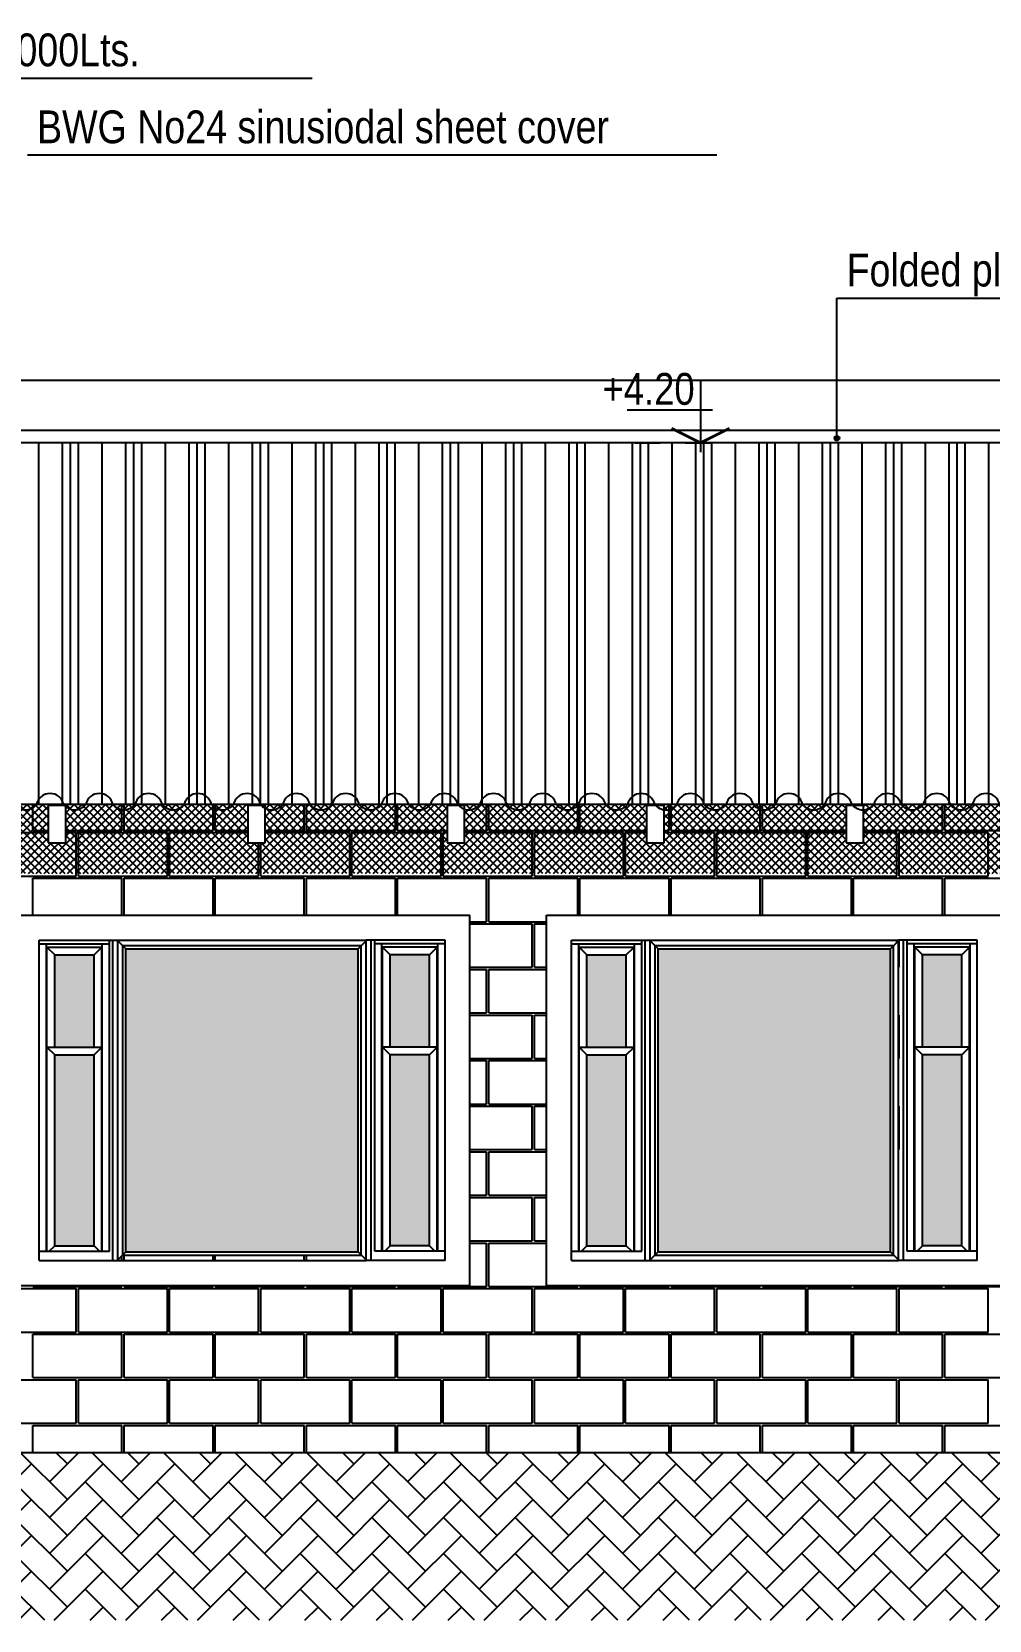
# Model space of a CAD drawing. Header units: millimetres. Extents: x 221 to 543, y -43 to 148.
# Drawn here: x 232.98 to 236.83, y 76.03 to 82.4 of the extents above; entities that cross this region are included whole.
import ezdxf

# ---------------------------------------------------------------- set-up
doc = ezdxf.new("R2010")
doc.units = ezdxf.units.MM
doc.linetypes.add('HIDDEN2', pattern=[4.7625, 3.175, -1.5875])
for name, color, linetype in [('02', 2, 'Continuous'), ('10-M-A-100', 3, 'Continuous'), ('10-NIVELES EN CORTE', 7, 'Continuous'), ('13010100', 7, 'Continuous'), ('1301050', 3, 'Continuous')]:
    doc.layers.add(name, color=color, linetype=linetype)
doc.styles.add('NARROW', font='ARIALN.TTF')

# ---------------------------------------------------------------- blocks, each defined once
blk = doc.blocks.new('NIVEL-CORTE')
at = {"color": 8}
for p, q in [((0, 0.3332), (0, -0.0499)), ((-0.0639, 0.1759), (0.3926, 0.1759))]:
    blk.add_line(p, q, dxfattribs=at)
at = {"layer": '10-M-A-100', "color": 8, "linetype": 'HIDDEN2', "ltscale": 0.03}
blk.add_line((0.3491, 0), (-0.0639, 0), dxfattribs=at)
at = {"layer": '10-NIVELES EN CORTE', "const_width": 0.015}
for points in [[(0, 0), (-0.1552, 0.0778)], [(0, 0), (0.1552, 0.0778)]]:
    blk.add_lwpolyline(points, dxfattribs=at)
at = {"layer": '10-NIVELES EN CORTE', "style": 'NARROW'}
blk.add_attdef('NIVEL', (0.0552, 0.2039), '', height=0.17, dxfattribs=at)

msp = doc.modelspace()

# ---------------------------------------------------------------- hatches: boundary and pattern name
h = msp.add_hatch()
h.set_pattern_fill('PLASTI', color=250, scale=0.04, angle=90, style=0)
h.paths.add_polyline_path([(239.4922, 80.7502), (231.8422, 80.7502), (231.8422, 80.1791), (231.6422, 80.1791), (231.6422, 80.2501), (230.507, 80.2501), (230.507, 79.3003), (239.6922, 79.3004), (239.6922, 79.5504), (239.4922, 79.5504)])
h = msp.add_hatch(color=256)
h.paths.add_polyline_path([(236.2234, 80.7655), (236.2146, 80.7691), (236.2146, 80.7596, 0.306117)])
h.paths.add_polyline_path([(236.2146, 80.7786), (236.2146, 80.7691), (236.2234, 80.7655, 0.095932), (236.2241, 80.7691, 0.414214)])
h.paths.add_polyline_path([(236.2146, 80.7786, 0.414214), (236.2051, 80.7691, 0.414214), (236.2146, 80.7596), (236.2146, 80.7691)])
h = msp.add_hatch()
h.set_pattern_fill('ANSI37', color=252, scale=0.007, angle=90, style=0)
h.paths.add_polyline_path([(239.6922, 79.3004), (239.5074, 79.3004), (239.5074, 79.1464), (239.4374, 79.1464), (239.4374, 79.3004), (238.7212, 79.3004), (238.7212, 79.1464), (238.6512, 79.1464), (238.6512, 79.3004), (237.9212, 79.3004), (237.9212, 79.1464), (237.8512, 79.1464), (237.8512, 79.3004), (237.1212, 79.3004), (237.1212, 79.1464), (237.0512, 79.1464), (237.0512, 79.3004), (236.3212, 79.3004), (236.3212, 79.1464), (236.2512, 79.1464), (236.2512, 79.3004), (235.5212, 79.3004), (235.5212, 79.1464), (235.4512, 79.1464), (235.4512, 79.3004), (234.7212, 79.3004), (234.7212, 79.1464), (234.6512, 79.1464), (234.6512, 79.3004), (233.9212, 79.3003), (233.9212, 79.1464), (233.8512, 79.1464), (233.8512, 79.3003), (233.1212, 79.3003), (233.1212, 79.1464), (233.0512, 79.1464), (233.0512, 79.3003), (232.3212, 79.3003), (232.3212, 79.1464), (232.2512, 79.1464), (232.2512, 79.3003), (231.5212, 79.3003), (231.5212, 79.1464), (231.4512, 79.1464), (231.4512, 79.3003), (230.7212, 79.3003), (230.7212, 79.1464), (230.6512, 79.1464), (230.6512, 79.3003), (229.9212, 79.3003), (229.9212, 79.1464), (229.8512, 79.1464), (229.8512, 79.3003), (229.8422, 79.3003), (229.8422, 79.0229), (239.6922, 79.0229)])
h = msp.add_hatch(color=253)
h.paths.add_polyline_path([(230.6708, 77.5054), (231.6022, 77.5054), (231.6022, 78.7214), (230.6708, 78.7214)])
h.paths.add_polyline_path([(230.3847, 78.3262), (230.5425, 78.3262), (230.5425, 78.6973), (230.3847, 78.6973)])
h.paths.add_polyline_path([(230.3847, 78.2952), (230.3847, 77.5297), (230.5425, 77.5297), (230.5425, 78.2952)])
h.paths.add_polyline_path([(231.8882, 78.2952), (231.7305, 78.2952), (231.7305, 77.5297), (231.8882, 77.5297)])
h.paths.add_polyline_path([(231.8882, 78.6973), (231.7305, 78.6973), (231.7305, 78.3262), (231.8882, 78.3262)])
h.paths.add_polyline_path([(233.0768, 78.3262), (233.2345, 78.3262), (233.2345, 78.6973), (233.0768, 78.6973)])
h.paths.add_polyline_path([(233.2345, 78.2952), (233.0768, 78.2952), (233.0768, 77.5297), (233.2345, 77.5297)])
h.paths.add_polyline_path([(233.3628, 77.5054), (234.2942, 77.5054), (234.2942, 78.7214), (233.3628, 78.7214)])
h.paths.add_polyline_path([(234.4225, 78.3262), (234.5803, 78.3262), (234.5803, 78.6973), (234.4225, 78.6973)])
h.paths.add_polyline_path([(234.5803, 78.2952), (234.4225, 78.2952), (234.4225, 77.5297), (234.5803, 77.5297)])
h.paths.add_polyline_path([(235.3696, 78.2952), (235.2119, 78.2952), (235.2119, 77.5297), (235.3696, 77.5297)])
h.paths.add_polyline_path([(235.3696, 78.6973), (235.2119, 78.6973), (235.2119, 78.3262), (235.3696, 78.3262)])
h.paths.add_polyline_path([(235.4979, 78.7214), (235.4979, 77.5054), (236.4293, 77.5054), (236.4293, 78.7214)])
h.paths.add_polyline_path([(236.5576, 78.3262), (236.7154, 78.3262), (236.7154, 78.6973), (236.5576, 78.6973)])
h.paths.add_polyline_path([(236.7154, 78.2952), (236.5576, 78.2952), (236.5576, 77.5297), (236.7154, 77.5297)])
h.paths.add_polyline_path([(239.267, 77.6562), (239.078, 77.6562), (239.078, 77.3462), (239.267, 77.3462)])
h.paths.add_polyline_path([(239.293, 77.3462), (239.482, 77.3462), (239.482, 77.6562), (239.293, 77.6562)])
h.paths.add_polyline_path([(239.508, 77.3462), (239.6922, 77.3462), (239.6922, 77.6562), (239.508, 77.6562)])
h.paths.add_polyline_path([(239.6922, 77.6822), (239.6922, 77.9922), (239.508, 77.9922), (239.508, 77.6822)])
h.paths.add_polyline_path([(239.293, 77.6822), (239.482, 77.6822), (239.482, 77.9922), (239.293, 77.9922)])
h.paths.add_polyline_path([(239.078, 77.6822), (239.267, 77.6822), (239.267, 77.9922), (239.078, 77.9922)])
h.paths.add_polyline_path([(239.267, 78.0182), (239.267, 78.3282), (239.078, 78.3282), (239.078, 78.0182)])
h.paths.add_polyline_path([(239.293, 78.0182), (239.482, 78.0182), (239.482, 78.3282), (239.293, 78.3282)])
h.paths.add_polyline_path([(239.508, 78.0182), (239.6922, 78.0182), (239.6922, 78.3282), (239.508, 78.3282)])
h.paths.add_polyline_path([(239.508, 78.3542), (239.6922, 78.3542), (239.6922, 78.6652), (239.508, 78.6652)])
h.paths.add_polyline_path([(239.293, 78.3542), (239.482, 78.3542), (239.482, 78.6652), (239.293, 78.6652)])
h.paths.add_polyline_path([(239.078, 78.3542), (239.267, 78.3542), (239.267, 78.6652), (239.078, 78.6652)])
h = msp.add_hatch()
h.set_pattern_fill('AR-HBONE', color=252, scale=0.001, style=0)
h.paths.add_polyline_path([(242.1319, 76.0281), (242.1319, 76.7002), (232.8011, 76.7002), (232.8011, 76.0281)])

# ---------------------------------------------------------------- linework, layer by layer
for p, q in [((230.9178, 82.2137), (234.1095, 82.2137)), ((232.9675, 81.905), (235.7326, 81.905)), ((236.2146, 80.7691), (236.2146, 81.3307)), ((236.2146, 81.3307), (238.8082, 81.3307))]:
    msp.add_line(p, q)
at = {"color": 253}
msp.add_line((239.4922, 81.0002), (231.8422, 81.0002), dxfattribs=at)
at = {"color": 250}
for p, q in [((239.4922, 80.8002), (231.8422, 80.8002)), ((239.4922, 80.7502), (231.8422, 80.7502))]:
    msp.add_line(p, q, dxfattribs=at)
at = {"color": 252}
for p, q in [((232.9891, 79.1956), (232.9891, 79.3003)), ((233.3463, 79.1956), (233.3463, 79.3003)), ((233.3549, 79.1956), (233.3549, 79.3003)), ((233.7121, 79.1956), (233.7121, 79.3003)), ((233.7206, 79.1956), (233.7206, 79.3003)), ((234.0778, 79.1956), (234.0778, 79.3003)), ((234.0864, 79.1956), (234.0864, 79.3003)), ((234.4436, 79.1956), (234.4436, 79.3004)), ((234.4522, 79.1956), (234.4522, 79.3004)), ((234.8093, 79.1956), (234.8093, 79.3004)), ((234.8179, 79.1956), (234.8179, 79.3004)), ((235.1751, 79.1956), (235.1751, 79.3004)), ((235.1837, 79.1956), (235.1837, 79.3004)), ((235.5409, 79.1956), (235.5409, 79.3004)), ((235.5494, 79.1956), (235.5494, 79.3004)), ((235.9066, 79.1956), (235.9066, 79.3004)), ((235.9152, 79.1956), (235.9152, 79.3004)), ((236.6381, 79.1956), (236.6381, 79.3004)), ((236.6467, 79.1956), (236.6467, 79.3004)), ((232.9891, 79.1956), (233.0512, 79.1956)), ((233.1212, 79.1956), (233.3463, 79.1956)), ((233.3549, 79.1956), (233.7121, 79.1956)), ((233.7206, 79.1956), (233.8512, 79.1956)), ((233.9212, 79.1956), (234.0778, 79.1956)), ((234.0864, 79.1956), (234.4436, 79.1956)), ((234.4522, 79.1956), (234.6512, 79.1956)), ((234.7212, 79.1956), (234.8093, 79.1956)), ((234.8179, 79.1956), (235.1751, 79.1956)), ((235.1837, 79.1956), (235.4512, 79.1956)), ((235.5212, 79.1956), (235.5409, 79.1956)), ((235.5494, 79.1956), (235.9066, 79.1956)), ((235.9152, 79.1956), (236.2512, 79.1956)), ((236.3212, 79.1956), (236.6381, 79.1956)), ((236.6467, 79.1956), (237.0039, 79.1956)), ((232.8062, 79.187), (233.0512, 79.187)), ((233.1212, 79.187), (233.1634, 79.187)), ((233.1634, 79.0127), (233.1634, 79.187)), ((233.172, 79.187), (233.5292, 79.187)), ((233.172, 79.0127), (233.172, 79.187)), ((233.5292, 79.0127), (233.5292, 79.187)), ((233.5378, 79.187), (233.8512, 79.187)), ((233.5378, 79.0127), (233.5378, 79.187)), ((233.8949, 79.0127), (233.8949, 79.1464)), ((233.9035, 79.0127), (233.9035, 79.1464)), ((233.9212, 79.187), (234.2607, 79.187)), ((234.2607, 79.0127), (234.2607, 79.187)), ((234.2693, 79.187), (234.6265, 79.187)), ((234.2693, 79.0127), (234.2693, 79.187)), ((234.6265, 79.0127), (234.6265, 79.187)), ((234.635, 79.187), (234.6512, 79.187)), ((234.635, 79.0127), (234.635, 79.187)), ((234.7212, 79.187), (234.9922, 79.187)), ((234.9922, 79.0127), (234.9922, 79.187)), ((235.0008, 79.187), (235.358, 79.187)), ((235.0008, 79.0127), (235.0008, 79.187)), ((235.358, 79.0127), (235.358, 79.187)), ((235.3666, 79.187), (235.4512, 79.187)), ((235.3666, 79.0127), (235.3666, 79.187)), ((235.5212, 79.187), (235.7237, 79.187)), ((235.7237, 79.0127), (235.7237, 79.187)), ((235.7323, 79.187), (236.0895, 79.187)), ((235.7323, 79.0127), (235.7323, 79.187)), ((236.0895, 79.0127), (236.0895, 79.187)), ((236.0981, 79.187), (236.2512, 79.187)), ((236.0981, 79.0127), (236.0981, 79.187)), ((236.3212, 79.187), (236.4553, 79.187)), ((236.4553, 79.0127), (236.4553, 79.187)), ((236.4638, 79.187), (236.821, 79.187)), ((236.4638, 79.0127), (236.4638, 79.187)), ((236.821, 79.0127), (236.821, 79.187)), ((232.8062, 79.0127), (233.1634, 79.0127)), ((232.9891, 79.0042), (233.3463, 79.0042)), ((232.9891, 78.8557), (232.9891, 79.0042)), ((233.172, 79.0127), (233.5292, 79.0127)), ((233.3463, 78.8557), (233.3463, 79.0042)), ((233.3549, 79.0042), (233.7121, 79.0042)), ((233.3549, 78.8557), (233.3549, 79.0042)), ((233.5378, 79.0127), (233.8949, 79.0127)), ((233.7121, 78.8557), (233.7121, 79.0042)), ((233.7206, 79.0042), (234.0778, 79.0042)), ((233.7206, 78.8557), (233.7206, 79.0042)), ((233.9035, 79.0127), (234.2607, 79.0127)), ((234.0778, 78.8557), (234.0778, 79.0042)), ((234.0864, 79.0042), (234.4436, 79.0042)), ((234.0864, 78.8557), (234.0864, 79.0042)), ((234.2693, 79.0127), (234.6265, 79.0127)), ((234.4436, 78.8557), (234.4436, 79.0042)), ((234.4522, 79.0042), (234.8093, 79.0042)), ((234.4522, 78.8557), (234.4522, 79.0042)), ((234.635, 79.0127), (234.9922, 79.0127)), ((234.8093, 78.8299), (234.8093, 79.0042)), ((234.8179, 79.0042), (235.1751, 79.0042)), ((234.8179, 78.8299), (234.8179, 79.0042)), ((235.0008, 79.0127), (235.358, 79.0127)), ((235.1751, 78.8557), (235.1751, 79.0042)), ((235.1837, 79.0042), (235.5409, 79.0042)), ((235.1837, 78.8557), (235.1837, 79.0042)), ((235.3666, 79.0127), (235.7237, 79.0127)), ((235.5409, 78.8557), (235.5409, 79.0042)), ((235.5494, 79.0042), (235.9066, 79.0042)), ((235.5494, 78.8557), (235.5494, 79.0042)), ((235.7323, 79.0127), (236.0895, 79.0127)), ((235.9066, 78.8557), (235.9066, 79.0042)), ((235.9152, 79.0042), (236.2724, 79.0042)), ((235.9152, 78.8557), (235.9152, 79.0042)), ((236.0981, 79.0127), (236.4553, 79.0127)), ((236.2724, 78.8557), (236.2724, 79.0042)), ((236.281, 79.0042), (236.6381, 79.0042)), ((236.281, 78.8557), (236.281, 79.0042)), ((236.4638, 79.0127), (236.821, 79.0127)), ((236.6381, 78.8557), (236.6381, 79.0042)), ((236.6467, 79.0042), (237.0039, 79.0042)), ((236.6467, 78.8557), (236.6467, 79.0042)), ((234.7424, 78.8299), (234.8093, 78.8299)), ((234.7424, 78.8213), (234.9922, 78.8213)), ((234.8179, 78.8299), (235.0498, 78.8299)), ((234.9922, 78.647), (234.9922, 78.8213)), ((235.0008, 78.8213), (235.0498, 78.8213)), ((235.0008, 78.647), (235.0008, 78.8213)), ((236.4553, 78.7473), (236.4553, 78.7557)), ((236.4638, 78.647), (236.4638, 78.7557)), ((234.7424, 78.647), (234.9922, 78.647)), ((234.7424, 78.6384), (234.8093, 78.6384)), ((234.8093, 78.4641), (234.8093, 78.6384)), ((234.8179, 78.6384), (235.0498, 78.6384)), ((234.8179, 78.4641), (234.8179, 78.6384)), ((235.0008, 78.647), (235.0498, 78.647)), ((234.7424, 78.4641), (234.8093, 78.4641)), ((234.7424, 78.4555), (234.9922, 78.4555)), ((234.8179, 78.4641), (235.0498, 78.4641)), ((234.9922, 78.2812), (234.9922, 78.4555)), ((235.0008, 78.4555), (235.0498, 78.4555)), ((235.0008, 78.2812), (235.0008, 78.4555)), ((236.4638, 78.2812), (236.4638, 78.4555)), ((234.7424, 78.2812), (234.9922, 78.2812)), ((234.7424, 78.2726), (234.8093, 78.2726)), ((234.8093, 78.0983), (234.8093, 78.2726)), ((234.8179, 78.2726), (235.0498, 78.2726)), ((234.8179, 78.0983), (234.8179, 78.2726)), ((235.0008, 78.2812), (235.0498, 78.2812)), ((234.7424, 78.0983), (234.8093, 78.0983)), ((234.7424, 78.0898), (234.9922, 78.0898)), ((234.8179, 78.0983), (235.0498, 78.0983)), ((234.9922, 77.9155), (234.9922, 78.0898)), ((235.0008, 78.0898), (235.0498, 78.0898)), ((235.0008, 77.9155), (235.0008, 78.0898)), ((236.4638, 77.9155), (236.4638, 78.0898)), ((234.7424, 77.9155), (234.9922, 77.9155)), ((234.7424, 77.9069), (234.8093, 77.9069)), ((234.8093, 77.7326), (234.8093, 77.9069)), ((234.8179, 77.9069), (235.0498, 77.9069)), ((234.8179, 77.7326), (234.8179, 77.9069)), ((235.0008, 77.9155), (235.0498, 77.9155)), ((234.7424, 77.7326), (234.8093, 77.7326)), ((234.8179, 77.7326), (235.0498, 77.7326)), ((234.7424, 77.724), (234.9922, 77.724)), ((234.9922, 77.5497), (234.9922, 77.724)), ((235.0008, 77.724), (235.0498, 77.724)), ((235.0008, 77.5497), (235.0008, 77.724)), ((234.7424, 77.5497), (234.9922, 77.5497)), ((234.7424, 77.5411), (234.8093, 77.5411)), ((234.8093, 77.3668), (234.8093, 77.5411)), ((234.8179, 77.5411), (235.0498, 77.5411)), ((234.8179, 77.3668), (234.8179, 77.5411)), ((235.0008, 77.5497), (235.0498, 77.5497)), ((233.3463, 77.4711), (233.3463, 77.4889)), ((233.3549, 77.4711), (233.3549, 77.4929)), ((233.7121, 77.4711), (233.7121, 77.4929)), ((233.7206, 77.4711), (233.7206, 77.4929)), ((234.0778, 77.4711), (234.0778, 77.4929)), ((234.0864, 77.4711), (234.0864, 77.4929)), ((232.8062, 77.3582), (233.1634, 77.3582)), ((232.9891, 77.3668), (232.9891, 77.3711)), ((232.9891, 77.3668), (233.3463, 77.3668)), ((233.1634, 77.1839), (233.1634, 77.3582)), ((233.172, 77.3582), (233.5292, 77.3582)), ((233.172, 77.1839), (233.172, 77.3582)), ((233.3463, 77.3668), (233.3463, 77.3711)), ((233.3549, 77.3668), (233.3549, 77.3711)), ((233.3549, 77.3668), (233.7121, 77.3668)), ((233.5292, 77.1839), (233.5292, 77.3582)), ((233.5378, 77.3582), (233.8949, 77.3582)), ((233.5378, 77.1839), (233.5378, 77.3582)), ((233.7121, 77.3668), (233.7121, 77.3711)), ((233.7206, 77.3668), (233.7206, 77.3711)), ((233.7206, 77.3668), (234.0778, 77.3668)), ((233.8949, 77.1839), (233.8949, 77.3582)), ((233.9035, 77.3582), (234.2607, 77.3582)), ((233.9035, 77.1839), (233.9035, 77.3582)), ((234.0778, 77.3668), (234.0778, 77.3711)), ((234.0864, 77.3668), (234.0864, 77.3711)), ((234.0864, 77.3668), (234.4436, 77.3668)), ((234.2607, 77.1839), (234.2607, 77.3582)), ((234.2693, 77.3582), (234.6265, 77.3582)), ((234.2693, 77.1839), (234.2693, 77.3582)), ((234.4436, 77.3668), (234.4436, 77.3711)), ((234.4522, 77.3668), (234.4522, 77.3711)), ((234.4522, 77.3668), (234.8093, 77.3668)), ((234.6265, 77.1839), (234.6265, 77.3582)), ((234.635, 77.3582), (234.9922, 77.3582)), ((234.635, 77.1839), (234.635, 77.3582)), ((234.8179, 77.3668), (235.1751, 77.3668)), ((234.9922, 77.1839), (234.9922, 77.3582)), ((235.0008, 77.3582), (235.358, 77.3582)), ((235.0008, 77.1839), (235.0008, 77.3582)), ((235.1751, 77.3668), (235.1751, 77.3711)), ((235.1837, 77.3668), (235.1837, 77.3711)), ((235.1837, 77.3668), (235.5409, 77.3668)), ((235.358, 77.1839), (235.358, 77.3582)), ((235.3666, 77.3582), (235.7237, 77.3582)), ((235.3666, 77.1839), (235.3666, 77.3582)), ((235.5409, 77.3668), (235.5409, 77.3711)), ((235.5494, 77.3668), (235.5494, 77.3711)), ((235.5494, 77.3668), (235.9066, 77.3668)), ((235.7237, 77.1839), (235.7237, 77.3582)), ((235.7323, 77.3582), (236.0895, 77.3582)), ((235.7323, 77.1839), (235.7323, 77.3582)), ((235.9066, 77.3668), (235.9066, 77.3711)), ((235.9152, 77.3668), (235.9152, 77.3711)), ((235.9152, 77.3668), (236.2724, 77.3668)), ((236.0895, 77.1839), (236.0895, 77.3582)), ((236.0981, 77.3582), (236.4553, 77.3582)), ((236.0981, 77.1839), (236.0981, 77.3582)), ((236.2724, 77.3668), (236.2724, 77.3711)), ((236.281, 77.3668), (236.281, 77.3711)), ((236.281, 77.3668), (236.6381, 77.3668)), ((236.4553, 77.1839), (236.4553, 77.3582)), ((236.4638, 77.3582), (236.821, 77.3582)), ((236.4638, 77.1839), (236.4638, 77.3582)), ((236.6381, 77.3668), (236.6381, 77.3711)), ((236.6467, 77.3668), (236.6467, 77.3711)), ((236.6467, 77.3668), (237.0039, 77.3668)), ((236.821, 77.1839), (236.821, 77.3582)), ((232.8062, 77.1839), (233.1634, 77.1839)), ((232.9891, 77.1754), (233.3463, 77.1754)), ((232.9891, 77.0011), (232.9891, 77.1754)), ((233.172, 77.1839), (233.5292, 77.1839)), ((233.3463, 77.0011), (233.3463, 77.1754)), ((233.3549, 77.1754), (233.7121, 77.1754)), ((233.3549, 77.0011), (233.3549, 77.1754)), ((233.5378, 77.1839), (233.8949, 77.1839)), ((233.7121, 77.0011), (233.7121, 77.1754)), ((233.7206, 77.1754), (234.0778, 77.1754)), ((233.7206, 77.0011), (233.7206, 77.1754)), ((233.9035, 77.1839), (234.2607, 77.1839)), ((234.0778, 77.0011), (234.0778, 77.1754)), ((234.0864, 77.1754), (234.4436, 77.1754)), ((234.0864, 77.0011), (234.0864, 77.1754)), ((234.2693, 77.1839), (234.6265, 77.1839)), ((234.4436, 77.0011), (234.4436, 77.1754)), ((234.4522, 77.1754), (234.8093, 77.1754)), ((234.4522, 77.0011), (234.4522, 77.1754)), ((234.635, 77.1839), (234.9922, 77.1839)), ((234.8093, 77.0011), (234.8093, 77.1754)), ((234.8179, 77.1754), (235.1751, 77.1754)), ((234.8179, 77.0011), (234.8179, 77.1754)), ((235.0008, 77.1839), (235.358, 77.1839)), ((235.1751, 77.0011), (235.1751, 77.1754)), ((235.1837, 77.1754), (235.5409, 77.1754)), ((235.1837, 77.0011), (235.1837, 77.1754)), ((235.3666, 77.1839), (235.7237, 77.1839)), ((235.5409, 77.0011), (235.5409, 77.1754)), ((235.5494, 77.1754), (235.9066, 77.1754)), ((235.5494, 77.0011), (235.5494, 77.1754)), ((235.7323, 77.1839), (236.0895, 77.1839)), ((235.9066, 77.0011), (235.9066, 77.1754)), ((235.9152, 77.1754), (236.2724, 77.1754)), ((235.9152, 77.0011), (235.9152, 77.1754)), ((236.0981, 77.1839), (236.4553, 77.1839)), ((236.2724, 77.0011), (236.2724, 77.1754)), ((236.281, 77.1754), (236.6381, 77.1754)), ((236.281, 77.0011), (236.281, 77.1754)), ((236.4638, 77.1839), (236.821, 77.1839)), ((236.6381, 77.0011), (236.6381, 77.1754)), ((236.6467, 77.1754), (237.0039, 77.1754)), ((236.6467, 77.0011), (236.6467, 77.1754)), ((232.8062, 76.9925), (233.1634, 76.9925)), ((232.9891, 77.0011), (233.3463, 77.0011)), ((233.1634, 76.8182), (233.1634, 76.9925)), ((233.172, 76.9925), (233.5292, 76.9925)), ((233.172, 76.8182), (233.172, 76.9925)), ((233.3549, 77.0011), (233.7121, 77.0011)), ((233.5292, 76.8182), (233.5292, 76.9925)), ((233.5378, 76.9925), (233.8949, 76.9925)), ((233.5378, 76.8182), (233.5378, 76.9925)), ((233.7206, 77.0011), (234.0778, 77.0011)), ((233.8949, 76.8182), (233.8949, 76.9925)), ((233.9035, 76.9925), (234.2607, 76.9925)), ((233.9035, 76.8182), (233.9035, 76.9925)), ((234.0864, 77.0011), (234.4436, 77.0011)), ((234.2607, 76.8182), (234.2607, 76.9925)), ((234.2693, 76.9925), (234.6265, 76.9925)), ((234.2693, 76.8182), (234.2693, 76.9925)), ((234.4522, 77.0011), (234.8093, 77.0011)), ((234.6265, 76.8182), (234.6265, 76.9925)), ((234.635, 76.9925), (234.9922, 76.9925)), ((234.635, 76.8182), (234.635, 76.9925)), ((234.8179, 77.0011), (235.1751, 77.0011)), ((234.9922, 76.8182), (234.9922, 76.9925)), ((235.0008, 76.9925), (235.358, 76.9925)), ((235.0008, 76.8182), (235.0008, 76.9925)), ((235.1837, 77.0011), (235.5409, 77.0011)), ((235.358, 76.8182), (235.358, 76.9925)), ((235.3666, 76.9925), (235.7237, 76.9925)), ((235.3666, 76.8182), (235.3666, 76.9925)), ((235.5494, 77.0011), (235.9066, 77.0011)), ((235.7237, 76.8182), (235.7237, 76.9925)), ((235.7323, 76.9925), (236.0895, 76.9925)), ((235.7323, 76.8182), (235.7323, 76.9925)), ((235.9152, 77.0011), (236.2724, 77.0011)), ((236.0895, 76.8182), (236.0895, 76.9925)), ((236.0981, 76.9925), (236.4553, 76.9925)), ((236.0981, 76.8182), (236.0981, 76.9925)), ((236.281, 77.0011), (236.6381, 77.0011)), ((236.4553, 76.8182), (236.4553, 76.9925)), ((236.4638, 76.9925), (236.821, 76.9925)), ((236.4638, 76.8182), (236.4638, 76.9925)), ((236.6467, 77.0011), (237.0039, 77.0011)), ((236.821, 76.8182), (236.821, 76.9925)), ((232.8062, 76.8182), (233.1634, 76.8182)), ((232.9891, 76.8096), (233.3463, 76.8096)), ((232.9891, 76.7002), (232.9891, 76.8096)), ((233.172, 76.8182), (233.5292, 76.8182)), ((233.3463, 76.7002), (233.3463, 76.8096)), ((233.3549, 76.8096), (233.7121, 76.8096)), ((233.3549, 76.7002), (233.3549, 76.8096)), ((233.5378, 76.8182), (233.8949, 76.8182)), ((233.7121, 76.7002), (233.7121, 76.8096)), ((233.7206, 76.8096), (234.0778, 76.8096)), ((233.7206, 76.7002), (233.7206, 76.8096)), ((233.9035, 76.8182), (234.2607, 76.8182)), ((234.0778, 76.7002), (234.0778, 76.8096)), ((234.0864, 76.8096), (234.4436, 76.8096)), ((234.0864, 76.7002), (234.0864, 76.8096)), ((234.2693, 76.8182), (234.6265, 76.8182)), ((234.4436, 76.7002), (234.4436, 76.8096)), ((234.4522, 76.8096), (234.8093, 76.8096)), ((234.4522, 76.7002), (234.4522, 76.8096)), ((234.635, 76.8182), (234.9922, 76.8182)), ((234.8093, 76.7002), (234.8093, 76.8096)), ((234.8179, 76.8096), (235.1751, 76.8096)), ((234.8179, 76.7002), (234.8179, 76.8096)), ((235.0008, 76.8182), (235.358, 76.8182)), ((235.1751, 76.7002), (235.1751, 76.8096)), ((235.1837, 76.8096), (235.5409, 76.8096)), ((235.1837, 76.7002), (235.1837, 76.8096)), ((235.3666, 76.8182), (235.7237, 76.8182)), ((235.5409, 76.7002), (235.5409, 76.8096)), ((235.5494, 76.8096), (235.9066, 76.8096)), ((235.5494, 76.7002), (235.5494, 76.8096)), ((235.7323, 76.8182), (236.0895, 76.8182)), ((235.9066, 76.7002), (235.9066, 76.8096)), ((235.9152, 76.8096), (236.2724, 76.8096)), ((235.9152, 76.7002), (235.9152, 76.8096)), ((236.0981, 76.8182), (236.4553, 76.8182)), ((236.2724, 76.7002), (236.2724, 76.8096)), ((236.281, 76.8096), (236.6381, 76.8096)), ((236.281, 76.7002), (236.281, 76.8096)), ((236.4638, 76.8182), (236.821, 76.8182)), ((236.6381, 76.7002), (236.6381, 76.8096)), ((236.6467, 76.8096), (237.0039, 76.8096)), ((236.6467, 76.7002), (236.6467, 76.8096))]:
    msp.add_line(p, q, dxfattribs=at)
at = {"color": 2}
for p, q in [((233.1212, 79.2964), (233.0512, 79.2964)), ((233.0512, 79.2964), (233.0512, 79.1464)), ((233.1212, 79.1464), (233.1212, 79.2964)), ((233.9212, 79.2964), (233.8512, 79.2964)), ((233.8512, 79.2964), (233.8512, 79.1464)), ((233.9212, 79.1464), (233.9212, 79.2964)), ((234.7212, 79.2964), (234.6512, 79.2964)), ((234.6512, 79.2964), (234.6512, 79.1464)), ((234.7212, 79.1464), (234.7212, 79.2964)), ((235.5212, 79.2964), (235.4512, 79.2964)), ((235.4512, 79.2964), (235.4512, 79.1464)), ((235.5212, 79.1464), (235.5212, 79.2964)), ((236.3212, 79.2964), (236.2512, 79.2964)), ((236.2512, 79.2964), (236.2512, 79.1464)), ((236.3212, 79.1464), (236.3212, 79.2964)), ((233.0512, 79.1464), (233.1212, 79.1464)), ((233.8512, 79.1464), (233.9212, 79.1464)), ((234.6512, 79.1464), (234.7212, 79.1464)), ((235.4512, 79.1464), (235.5212, 79.1464)), ((236.2512, 79.1464), (236.3212, 79.1464))]:
    msp.add_line(p, q, dxfattribs=at)
at = {"color": 6}
msp.add_line((250.7902, 76.7002), (229.8422, 76.7002), dxfattribs=at)
msp.add_circle((236.2146, 80.7691), 0.00949)
for centre, start, end in [((233.0582, 79.2879), 12.80427, 167.19573), ((233.2558, 79.2879), 12.80427, 167.19573), ((233.4534, 79.2879), 12.80427, 167.19573), ((233.651, 79.2879), 12.80427, 167.19573), ((233.8486, 79.2879), 12.80427, 167.19573), ((234.0462, 79.2879), 12.80427, 167.19573), ((234.2438, 79.2879), 12.80427, 167.19573), ((234.4414, 79.2879), 12.80427, 167.19573), ((234.639, 79.2879), 12.80427, 167.19573), ((234.8366, 79.2879), 12.80427, 167.19573), ((235.0341, 79.2879), 12.80427, 167.19573), ((235.2317, 79.2879), 12.80427, 167.19573), ((235.4293, 79.2879), 12.80427, 167.19573), ((235.6269, 79.2879), 12.80427, 167.19573), ((235.8245, 79.2879), 12.80427, 167.19573), ((236.0221, 79.2879), 12.80427, 167.19573), ((236.2197, 79.2879), 12.80427, 167.19573), ((236.4173, 79.2879), 12.80427, 167.19573), ((236.6149, 79.2879), 12.80427, 167.19573), ((236.8125, 79.2879), 12.80427, 167.19573), ((232.9594, 79.3347), 217.87876, 322.12124), ((233.157, 79.3347), 217.87876, 322.12124), ((233.3546, 79.3347), 217.87876, 322.12124), ((233.5522, 79.3347), 217.87876, 322.12124), ((233.7498, 79.3347), 217.87876, 322.12124), ((233.9474, 79.3347), 217.87876, 322.12124), ((234.145, 79.3347), 217.87876, 322.12124), ((234.3426, 79.3347), 217.87876, 322.12124), ((234.5402, 79.3347), 217.87876, 322.12124), ((234.7378, 79.3347), 217.87876, 322.12124), ((234.9353, 79.3347), 217.87876, 322.12124), ((235.1329, 79.3347), 217.87876, 322.12124), ((235.3305, 79.3347), 217.87876, 322.12124), ((235.5281, 79.3347), 217.87876, 322.12124), ((235.7257, 79.3347), 217.87876, 322.12124), ((235.9233, 79.3347), 217.87876, 322.12124), ((236.1209, 79.3347), 217.87876, 322.12124), ((236.3185, 79.3347), 217.87876, 322.12124), ((236.5161, 79.3347), 217.87876, 322.12124), ((236.7137, 79.3347), 217.87876, 322.12124)]:
    msp.add_arc(centre, 0.056, start, end)
at = {"layer": '02'}
msp.add_line((239.7919, 79.3004), (229.8422, 79.3003), dxfattribs=at)
at = {"layer": '13010100'}
for p, q in [((232.9147, 78.8557), (234.7424, 78.8557)), ((234.7424, 77.3711), (234.7424, 78.8557)), ((235.0498, 77.3711), (235.0498, 78.8557)), ((235.0498, 78.8557), (236.8775, 78.8557)), ((233.0147, 77.4711), (233.0147, 78.7557)), ((233.0147, 78.7557), (233.2966, 78.7557)), ((233.2966, 77.5081), (233.2966, 78.7557)), ((233.2966, 78.7557), (233.3305, 78.7557)), ((233.3285, 78.7557), (234.3265, 78.7557)), ((233.3305, 77.4731), (233.3305, 78.7557)), ((234.3605, 78.7557), (234.3265, 78.7557)), ((234.3265, 77.4731), (234.3265, 78.7557)), ((234.3605, 77.5081), (234.3605, 78.7557)), ((234.6424, 78.7557), (234.3605, 78.7557)), ((234.6424, 77.4711), (234.6424, 78.7557)), ((235.1498, 77.4711), (235.1498, 78.7557)), ((235.1498, 78.7557), (235.4317, 78.7557)), ((235.4317, 77.5081), (235.4317, 78.7557)), ((235.4317, 78.7557), (235.4656, 78.7557)), ((235.4636, 78.7557), (236.4616, 78.7557)), ((235.4656, 77.4731), (235.4656, 78.7557)), ((236.4956, 78.7557), (236.4616, 78.7557)), ((236.4616, 77.4731), (236.4616, 78.7557)), ((236.4956, 77.5081), (236.4956, 78.7557)), ((236.7775, 78.7557), (236.4956, 78.7557)), ((236.7775, 77.4711), (236.7775, 78.7557)), ((233.0147, 78.7412), (233.2966, 78.7412)), ((233.0436, 77.5081), (233.0436, 78.7412)), ((233.0457, 77.5081), (233.0457, 78.7283)), ((233.0457, 78.7283), (233.2656, 78.7283)), ((233.0768, 78.6973), (233.2345, 78.6973)), ((233.0768, 78.3262), (233.0768, 78.6973)), ((233.2345, 78.3262), (233.2345, 78.6973)), ((233.2656, 77.5081), (233.2656, 78.7283)), ((233.2678, 77.5081), (233.2678, 78.7412)), ((233.3503, 77.4929), (233.3503, 78.7339)), ((233.3503, 78.7339), (234.3067, 78.7339)), ((233.3628, 77.5054), (233.3628, 78.7214)), ((233.3628, 78.7214), (234.2942, 78.7214)), ((234.2942, 77.5054), (234.2942, 78.7214)), ((234.3067, 77.4929), (234.3067, 78.7339)), ((234.6424, 78.7412), (234.3605, 78.7412)), ((234.3893, 77.5081), (234.3893, 78.7412)), ((234.3915, 77.5081), (234.3915, 78.7283)), ((234.6114, 78.7283), (234.3915, 78.7283)), ((234.4225, 78.3262), (234.4225, 78.6973)), ((234.5803, 78.6973), (234.4225, 78.6973)), ((234.5803, 78.3262), (234.5803, 78.6973)), ((234.6114, 77.5081), (234.6114, 78.7283)), ((234.6135, 77.5081), (234.6135, 78.7412)), ((235.1498, 78.7412), (235.4317, 78.7412)), ((235.1787, 77.5081), (235.1787, 78.7412)), ((235.1808, 77.5081), (235.1808, 78.7283)), ((235.1808, 78.7283), (235.4007, 78.7283)), ((235.2119, 78.6973), (235.3696, 78.6973)), ((235.2119, 78.3262), (235.2119, 78.6973)), ((235.3696, 78.3262), (235.3696, 78.6973)), ((235.4007, 77.5081), (235.4007, 78.7283)), ((235.4028, 77.5081), (235.4028, 78.7412)), ((235.4854, 77.4929), (235.4854, 78.7339)), ((235.4854, 78.7339), (236.4418, 78.7339)), ((235.4979, 77.5054), (235.4979, 78.7214)), ((235.4979, 78.7214), (236.4293, 78.7214)), ((236.4293, 77.5054), (236.4293, 78.7214)), ((236.4418, 77.4929), (236.4418, 78.7339)), ((236.7775, 78.7412), (236.4956, 78.7412)), ((236.5244, 77.5081), (236.5244, 78.7412)), ((236.5266, 77.5081), (236.5266, 78.7283)), ((236.7465, 78.7283), (236.5266, 78.7283)), ((236.5576, 78.3262), (236.5576, 78.6973)), ((236.7154, 78.6973), (236.5576, 78.6973)), ((236.7154, 78.3262), (236.7154, 78.6973)), ((236.7465, 77.5081), (236.7465, 78.7283)), ((236.7486, 77.5081), (236.7486, 78.7412)), ((233.0457, 78.3262), (233.2656, 78.3262)), ((234.6114, 78.3262), (234.3915, 78.3262)), ((235.1808, 78.3262), (235.4007, 78.3262)), ((236.7465, 78.3262), (236.5266, 78.3262)), ((233.0768, 77.5297), (233.0768, 78.2952)), ((233.0768, 78.2952), (233.2345, 78.2952)), ((233.2345, 77.5297), (233.2345, 78.2952)), ((234.4225, 77.5297), (234.4225, 78.2952)), ((234.5803, 78.2952), (234.4225, 78.2952)), ((234.5803, 77.5297), (234.5803, 78.2952)), ((235.2119, 77.5297), (235.2119, 78.2952)), ((235.2119, 78.2952), (235.3696, 78.2952)), ((235.3696, 77.5297), (235.3696, 78.2952)), ((236.5576, 77.5297), (236.5576, 78.2952)), ((236.7154, 78.2952), (236.5576, 78.2952)), ((236.7154, 77.5297), (236.7154, 78.2952)), ((233.0147, 77.5081), (233.2966, 77.5081)), ((233.0768, 77.5297), (233.2345, 77.5297)), ((233.3503, 77.4929), (234.3067, 77.4929)), ((233.3628, 77.5054), (234.2942, 77.5054)), ((234.6424, 77.5081), (234.3605, 77.5081)), ((234.5803, 77.5297), (234.4225, 77.5297)), ((235.1498, 77.5081), (235.4317, 77.5081)), ((235.2119, 77.5297), (235.3696, 77.5297)), ((235.4854, 77.4929), (236.4418, 77.4929)), ((235.4979, 77.5054), (236.4293, 77.5054)), ((236.7775, 77.5081), (236.4956, 77.5081)), ((236.7154, 77.5297), (236.5576, 77.5297)), ((233.0147, 77.4711), (233.2966, 77.4711)), ((233.2966, 77.4711), (233.3305, 77.4711)), ((233.3305, 77.4711), (234.3265, 77.4711)), ((234.3605, 77.4711), (234.3265, 77.4711)), ((234.6424, 77.4711), (234.3605, 77.4711)), ((235.1498, 77.4711), (235.4317, 77.4711)), ((235.4317, 77.4711), (235.4656, 77.4711)), ((235.4656, 77.4711), (236.4616, 77.4711)), ((236.4956, 77.4711), (236.4616, 77.4711)), ((236.7775, 77.4711), (236.4956, 77.4711)), ((232.9147, 77.3711), (234.7424, 77.3711)), ((235.0498, 77.3711), (236.8775, 77.3711))]:
    msp.add_line(p, q, dxfattribs=at)
at = {"layer": '1301050'}
for p, q in [((233.3105, 77.4711), (233.3105, 78.7557)), ((233.3305, 78.7537), (233.3628, 78.7214)), ((234.3265, 78.7537), (234.2942, 78.7214)), ((234.3465, 77.4711), (234.3465, 78.7557)), ((235.4456, 77.4711), (235.4456, 78.7557)), ((235.4656, 78.7537), (235.4979, 78.7214)), ((236.4616, 78.7537), (236.4293, 78.7214)), ((236.4816, 77.4711), (236.4816, 78.7557)), ((233.0457, 78.7283), (233.0768, 78.6973)), ((233.2345, 78.6973), (233.2656, 78.7283)), ((234.4225, 78.6973), (234.3915, 78.7283)), ((234.6114, 78.7283), (234.5803, 78.6973)), ((235.1808, 78.7283), (235.2119, 78.6973)), ((235.3696, 78.6973), (235.4007, 78.7283)), ((236.5576, 78.6973), (236.5266, 78.7283)), ((236.7465, 78.7283), (236.7154, 78.6973)), ((233.0457, 78.3262), (233.0768, 78.2952)), ((233.2345, 78.2952), (233.2656, 78.3262)), ((234.4225, 78.2952), (234.3915, 78.3262)), ((234.6114, 78.3262), (234.5803, 78.2952)), ((235.1808, 78.3262), (235.2119, 78.2952)), ((235.3696, 78.2952), (235.4007, 78.3262)), ((236.5576, 78.2952), (236.5266, 78.3262)), ((236.7465, 78.3262), (236.7154, 78.2952)), ((233.0552, 77.5081), (233.0768, 77.5297)), ((233.2345, 77.5297), (233.2562, 77.5081)), ((233.3628, 77.5054), (233.3305, 77.4731)), ((234.2942, 77.5054), (234.3265, 77.4731)), ((234.4225, 77.5297), (234.4009, 77.5081)), ((234.6019, 77.5081), (234.5803, 77.5297)), ((235.1903, 77.5081), (235.2119, 77.5297)), ((235.3696, 77.5297), (235.3913, 77.5081)), ((235.4979, 77.5054), (235.4656, 77.4731)), ((236.4293, 77.5054), (236.4616, 77.4731)), ((236.5576, 77.5297), (236.536, 77.5081)), ((236.737, 77.5081), (236.7154, 77.5297))]:
    msp.add_line(p, q, dxfattribs=at)

# ---------------------------------------------------------------- block references
at = {"color": 3}
ref = msp.add_blockref('NIVEL-CORTE', (235.6672, 80.7502), dxfattribs=dict(at, xscale=-0.75, yscale=0.75, zscale=0.75))
ref.add_attrib('NIVEL', '+4.20', (235.2741, 80.9031), dxfattribs={"layer": '10-NIVELES EN CORTE', "height": 0.1275, "style": 'NARROW'})

# ---------------------------------------------------------------- texts
at = {"color": 0, "style": 'NARROW'}
for s, p in [('Tricapa Reserve Tank Cap:1.000Lts.', (230.9564, 82.2607)), ('BWG No24 sinusiodal sheet cover', (233.0061, 81.952)), ('Folded plate summit No18', (236.2532, 81.3778))]:
    msp.add_text(s, height=0.131483, dxfattribs=at).set_placement(p)

doc.saveas('drawing.dxf')
